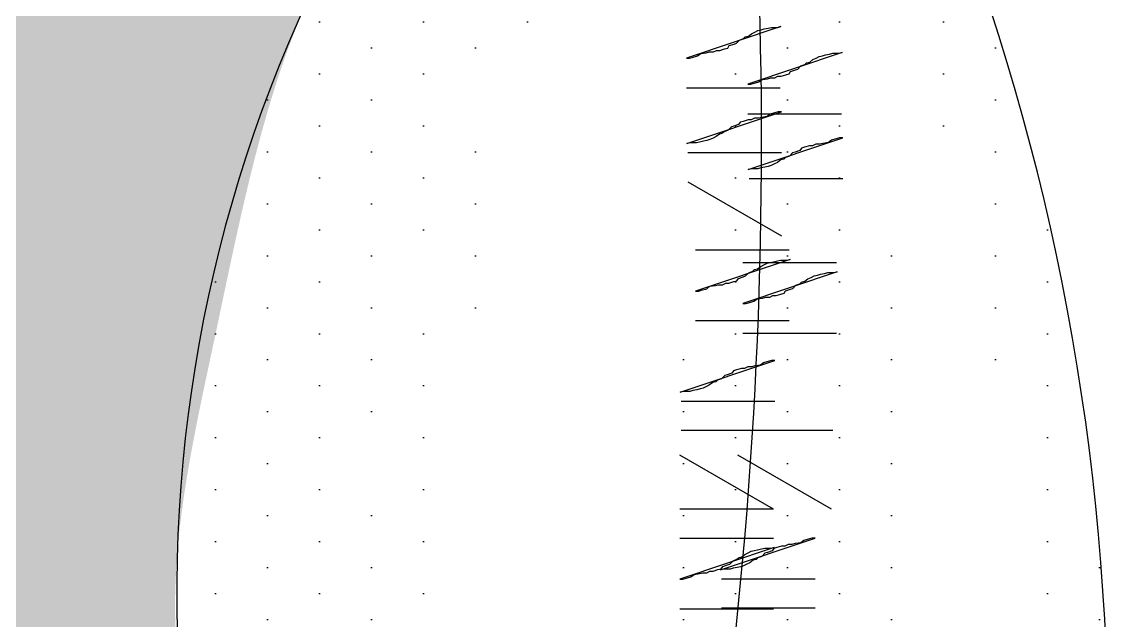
# Model space of a CAD drawing. Extents: x 3694 to 117786, y 20013 to 108631.
# Drawn here: x 41372.8 to 41610.1, y 32074.3 to 32203.2 of the extents above; entities that cross this region are included whole.
import ezdxf

# ---------------------------------------------------------------- set-up
doc = ezdxf.new("R2010")
doc.units = 0
doc.header["$LTSCALE"] = 1000
doc.header["$MEASUREMENT"] = 0
doc.layers.add('家具', color=253, linetype='Continuous')

msp = doc.modelspace()

# ---------------------------------------------------------------- hatches: boundary and pattern name
at = {"layer": '家具'}
h = msp.add_hatch(dxfattribs=at)
h.set_pattern_fill('DOTS', color=8, scale=335.28, angle=-90, style=0)
h.set_pattern_definition([(270, (68925.846, 12540.708), (20.955, -10.4775), [0, -20.955])])
edge = h.paths.add_edge_path()
edge.add_spline(control_points=[(41696.76, 31423.88), (41698.58, 31432.93), (41700.37, 31441.96), (41705.8, 31470.37), (41709.24, 31489.66), (41715.18, 31528.06), (41717.64, 31547.1), (41722.23, 31591.67), (41724.11, 31617.28), (41728.87, 31694.98), (41730.89, 31748.09), (41737.8, 31828.79), (41740.75, 31855.84), (41746.82, 31896.46), (41749.13, 31910.01), (41754.41, 31937.08), (41757.41, 31950.67), (41764.77, 31980.14), (41769.21, 31995.87), (41776.91, 32022), (41780.12, 32032.55), (41783.3, 32042.98)], knot_values=[0.007594, 0.007594, 0.007594, 0.007594, 1.009332, 1.009332, 3.166904, 3.166904, 5.324476, 5.324476, 8.146714, 8.146714, 13.786985, 13.786985, 16.607121, 16.607121, 18.017189, 18.017189, 19.427256, 19.427256, 21.1184, 21.1184, 22.28816, 22.28816, 22.28816, 22.28816], degree=3, periodic=0)
edge.add_ellipse((39866.73, 32604.79), major_axis=(1412.24, 1412.24), ratio=1, start_angle=-61.33744, end_angle=-48.55715)
edge.add_ellipse((39866.73, 32356.96), major_axis=(1412.24, -1412.24), ratio=1, start_angle=48.55715, end_angle=61.33744)
edge.add_spline(control_points=[(41783.3, 32918.76), (41780.12, 32929.2), (41776.91, 32939.75), (41769.21, 32965.88), (41764.77, 32981.61), (41757.41, 33011.08), (41754.41, 33024.67), (41749.13, 33051.74), (41746.82, 33065.29), (41740.75, 33105.91), (41737.8, 33132.96), (41732.71, 33192.38), (41730.87, 33224.64), (41729.15, 33256.52)], knot_values=[0.007594, 0.007594, 0.007594, 0.007594, 1.177354, 1.177354, 2.868498, 2.868498, 4.278566, 4.278566, 5.688634, 5.688634, 8.508769, 8.508769, 11.917873, 11.917873, 11.917873, 11.917873], degree=3, periodic=0)
edge.add_ellipse((41723.39, 33278.94), major_axis=(16.38, 16.38), ratio=1, start_angle=225.8035, end_angle=239.4175, ccw=False)
edge.add_ellipse((41587.82, 33642.9), major_axis=(290.11, 290.11), ratio=1, start_angle=234.5429, end_angle=244.3435, ccw=False)
edge.add_ellipse((42368.11, 33119.5), major_axis=(510.62, -510.62), ratio=1, start_angle=215.53018, end_angle=236.27845)
edge.add_ellipse((46135.11, 32647.69), major_axis=(3173.05, -3173.05), ratio=1, start_angle=220.77532, end_angle=231.64202)
edge.add_ellipse((42676.07, 31745.34), major_axis=(756.09, 756.09), ratio=1, start_angle=113.99303, end_angle=139.47779)
edge.add_ellipse((41596.41, 31635.85), major_axis=(20.78, -20.78), ratio=1, start_angle=29.3497, end_angle=107.314, ccw=False)
edge.add_ellipse((41338.13, 31879.25), major_axis=(269.53, -269.53), ratio=1, start_angle=326.0697, end_angle=363.7487, ccw=False)
edge.add_ellipse((41062.66, 31659.29), major_axis=(269.54, 269.54), ratio=1, start_angle=289.4364, end_angle=291.1525, ccw=False)
edge.add_ellipse((41347.37, 29992.04), major_axis=(1063.44, 1063.44), ratio=1, start_angle=35.30529, end_angle=42.74492, ccw=False)
edge.add_ellipse((41551.05, 31263.72), major_axis=(153.1, -153.1), ratio=1, start_angle=92.7042, end_angle=121.7648, ccw=False)
edge = h.paths.add_edge_path()
edge.add_ellipse((41637.04, 31307.44), major_axis=(59.62, 59.62), ratio=1, start_angle=248.1335, end_angle=277.7179)
edge.add_ellipse((41588.25, 31335.44), major_axis=(99.2, 99.2), ratio=1, start_angle=-79.3068, end_angle=-64.3192)
edge.add_ellipse((41463.45, 32846.25), major_axis=(1116.04, -1116.04), ratio=1, start_angle=303.32412, end_angle=324.37805, ccw=False)
edge.add_spline(control_points=[(41144.04, 31300.59), (41143.84, 31298.4), (41142.99, 31288.82), (41142.4, 31278.8), (41141.55, 31269.41)], knot_values=[0, 0, 0, 0, 0.241803, 1.05283, 1.05283, 1.05283, 1.05283], degree=3, periodic=0)
edge.add_ellipse((41103.64, 31272.71), major_axis=(26.91, 26.91), ratio=1, start_angle=238.7768, end_angle=310.2728, ccw=False)
edge.add_ellipse((41433.82, 35279.25), major_axis=(2868.19, -2868.19), ratio=1, start_angle=310.45931, end_angle=318.34045)
edge = h.paths.add_edge_path()
edge.add_ellipse((41637.04, 33654.3), major_axis=(59.62, -59.62), ratio=1, start_angle=82.2821, end_angle=111.8665)
edge.add_ellipse((41433.82, 29682.5), major_axis=(2868.19, 2868.19), ratio=1, start_angle=41.65955, end_angle=49.5441)
edge.add_ellipse((41103.46, 33689.01), major_axis=(26.91, -26.91), ratio=1, start_angle=49.9835, end_angle=121.3236, ccw=False)
edge.add_spline(control_points=[(41141.37, 33692.31), (41141.71, 33688.62), (41141.98, 33685.18), (41142.23, 33681.92)], knot_values=[0, 0, 0, 0, 0.318986, 0.318986, 0.318986, 0.318986], degree=3, periodic=0)
edge.add_ellipse((41571.72, 30136.05), major_axis=(2525.63, -2525.63), ratio=1, start_angle=132.87541, end_angle=141.90623, ccw=False)
edge = h.paths.add_edge_path()
edge.add_ellipse((41423.16, 33218.45), major_axis=(221.16, -221.16), ratio=1, start_angle=219.856, end_angle=290.932)
edge.add_ellipse((41513.88, 32959.01), major_axis=(155.45, -155.45), ratio=1, start_angle=231.8282, end_angle=294.8811)
edge.add_ellipse((40890.43, 32583.91), major_axis=(405.32, 405.32), ratio=1, start_angle=285.52623, end_angle=332.11357, ccw=False)
edge.add_ellipse((41600.44, 32002.77), major_axis=(258.82, 258.82), ratio=1, start_angle=80.1983, end_angle=130.5063)
edge.add_ellipse((41325.99, 31769.3), major_axis=(196.09, -196.09), ratio=1, start_angle=154.0385, end_angle=216.6924)
edge.add_ellipse((41411.93, 31313.07), major_axis=(433.68, 433.68), ratio=1, start_angle=80.98112, end_angle=109.87818)
edge.add_ellipse((56544.1, 32429.69), major_axis=(11109.23, 11109.23), ratio=1, start_angle=138.124167, end_angle=138.714391)
edge.add_spline(control_points=[(40866.28, 31411.9), (40873.31, 31411.45), (40880.45, 31411.35), (40887.96, 31411.63)], knot_values=[2.29351, 2.29351, 2.29351, 2.29351, 2.979733, 2.979733, 2.979733, 2.979733], degree=3, periodic=0)
edge.add_spline(control_points=[(40887.96, 31411.63), (40892.18, 31411.79), (40903.53, 31412.52), (40919.51, 31414.58), (40915.85, 31428.33), (40919.59, 31432.1), (40922.36, 31433.68)], knot_values=[2.979733, 2.979733, 2.979733, 2.979733, 3.365456, 3.990522, 4.278466, 4.605763, 4.605763, 4.605763, 4.605763], degree=3, periodic=0)
edge.add_spline(control_points=[(40922.36, 31433.68), (40925.15, 31435.26), (40928.73, 31436.41), (40932.31, 31437.56)], knot_values=[4.605763, 4.605763, 4.605763, 4.605763, 4.934211, 4.934211, 4.934211, 4.934211], degree=3, periodic=0)
edge.add_ellipse((41347.37, 29992.04), major_axis=(1063.44, 1063.44), ratio=1, start_angle=52.79563, end_angle=61.02051, ccw=False)
edge.add_ellipse((41276.04, 31751.85), major_axis=(212.58, 212.58), ratio=1, start_angle=165.6336, end_angle=198.8131, ccw=False)
edge.add_ellipse((41276.14, 31433.23), major_axis=(217.18, -217.18), ratio=1, start_angle=151.0252, end_angle=192.4103, ccw=False)
edge.add_ellipse((41628.18, 31559.84), major_axis=(331.09, -331.09), ratio=1, start_angle=177.8464, end_angle=203.8963, ccw=False)
edge.add_ellipse((41061.06, 31544.49), major_axis=(308.61, 308.61), ratio=1, start_angle=2.0534, end_angle=10.2604, ccw=False)
edge.add_spline(control_points=[(41358.42, 31863.96), (41367.37, 31856.91), (41389.81, 31839.24), (41380.03, 31902.48), (41403.05, 31937.54), (41430.27, 31997.14), (41397.68, 32062.77), (41416.92, 32144.53), (41432.85, 32231.36), (41492.54, 32267.5), (41501.16, 32323.05), (41534.02, 32311.22), (41535.5, 32328.39), (41536.18, 32337.33)], knot_values=[28.726228, 28.726228, 28.726228, 28.726228, 29.65137, 31.045535, 32.970907, 34.80046, 37.537981, 40.132447, 43.737998, 46.299248, 47.538816, 48.20545, 48.984057, 48.984057, 48.984057, 48.984057], degree=3, periodic=0)
edge.add_ellipse((35249.3, 32499.07), major_axis=(4446.97, 4446.97), ratio=1, start_angle=-46.473696, end_angle=-42.846266)
edge.add_spline(control_points=[(41533.82, 32735.41), (41532.42, 32749.3), (41529.24, 32773.8), (41485.67, 32804.82), (41464.95, 32873.4), (41429.5, 32937.04), (41440.76, 33008.53), (41404, 33031.18), (41371.64, 33118.04), (41371.07, 33096.8)], knot_values=[0, 0, 0, 0, 1.426784, 2.507846, 5.446644, 8.794162, 10.36551, 12.195062, 14.476347, 14.476347, 14.476347, 14.476347], degree=3, periodic=0)
edge.add_ellipse((41764.17, 33351.18), major_axis=(331.09, -331.09), ratio=1, start_angle=233.19, end_angle=257.9077, ccw=False)
edge.add_ellipse((41449.33, 33553.27), major_axis=(217.18, -217.18), ratio=1, start_angle=244.676, end_angle=286.061, ccw=False)
edge.add_ellipse((41378.03, 33242.73), major_axis=(212.58, 212.58), ratio=1, start_angle=85.1447, end_angle=91.4527, ccw=False)
edge.add_ellipse((41343.83, 34854.62), major_axis=(983.78, 983.78), ratio=1, start_angle=208.08803, end_angle=218.41184, ccw=False)
edge.add_spline(control_points=[(40939.11, 33523.52), (40933.6, 33525.33), (40928.09, 33527.14), (40925.5, 33530.52)], knot_values=[4.42753, 4.42753, 4.42753, 4.42753, 4.934211, 4.934211, 4.934211, 4.934211], degree=3, periodic=0)
edge.add_ellipse((41417.93, 33650.24), major_axis=(358.34, -358.34), ratio=1, start_angle=238.6648, end_angle=277.8164)
h = msp.add_hatch(dxfattribs=at)
h.set_pattern_fill('DOTS', color=8, scale=178.816, angle=-90, style=0)
h.set_pattern_definition([(90, (57496.643, 42244.804), (11.176, 5.588), [0, -11.176])])
edge = h.paths.add_edge_path(flags=17)
edge.add_ellipse((41588.78, 31940.75), major_axis=(23.26, -23.26), ratio=1, start_angle=197.4294, end_angle=247.2256)
edge.add_ellipse((41481.82, 31891.93), major_axis=(59.9, 59.9), ratio=1, start_angle=-19.5752, end_angle=24.1656)
edge.add_ellipse((41523.88, 31926.07), major_axis=(32.95, 32.95), ratio=1, start_angle=-5.0784, end_angle=59.8411, ccw=False)
edge = h.paths.add_edge_path(flags=17)
edge.add_ellipse((40833.36, 32025.56), major_axis=(481.37, -481.37), ratio=1, start_angle=400.41227, end_angle=401.14693, ccw=False)
edge.add_ellipse((41458.27, 31959.73), major_axis=(38.8, -38.8), ratio=1, start_angle=56.9663, end_angle=128.4606)
edge.add_ellipse((41466.38, 32035.56), major_axis=(15.13, -15.13), ratio=1, start_angle=310.0022, end_angle=447.0102)
edge.add_ellipse((41421.83, 31982.14), major_axis=(64.2, -64.2), ratio=1, start_angle=43.5349, end_angle=93.2565, ccw=False)
edge = h.paths.add_edge_path()
edge.add_ellipse((41249.79, 31957.64), major_axis=(242.04, 242.04), ratio=1, start_angle=258.5394, end_angle=308.1498, ccw=False)
edge.add_spline(control_points=[(41438.91, 31672.33), (41430.97, 31665.75), (41420.86, 31657.38), (41412.27, 31663), (41410.55, 31664.59)], knot_values=[0, 0, 0, 0, 1.422385, 1.810205, 1.810205, 1.810205, 1.810205], degree=3, periodic=0)
edge.add_ellipse((40833.36, 32025.56), major_axis=(481.37, -481.37), ratio=1, start_angle=12.97851, end_angle=17.57137)
edge.add_ellipse((41276.4, 31971.61), major_axis=(216.1, -216.1), ratio=1, start_angle=346.8345, end_angle=397.9332)
edge.add_ellipse((41122.43, 32036.47), major_axis=(331.35, -331.35), ratio=1, start_angle=32.371, end_angle=75.2566)
edge.add_ellipse((40532.78, 32177.3), major_axis=(706.38, 706.38), ratio=1, start_angle=-39.52687, end_angle=-36.92238)
edge.add_spline(control_points=[(41521.84, 32317.67), (41525.56, 32317.84), (41536.84, 32315.68), (41539.73, 32303.98), (41541.68, 32296.09)], knot_values=[0, 0, 0, 0, 0.581976, 1.791185, 1.791185, 1.791185, 1.791185], degree=3, periodic=0)
edge.add_ellipse((41091.84, 32046.54), major_axis=(363.75, -363.75), ratio=1, start_angle=390.3936, end_angle=434.0198, ccw=False)
edge = h.paths.add_edge_path()
edge.add_spline(control_points=[(41497.88, 32298.02), (41501.76, 32305.02), (41507.16, 32314.76), (41518.65, 32317.53), (41521.84, 32317.67)], knot_values=[1.791185, 1.791185, 1.791185, 1.791185, 3.069002, 3.567392, 3.567392, 3.567392, 3.567392], degree=3, periodic=0)
edge.add_ellipse((40532.78, 32177.3), major_axis=(706.38, 706.38), ratio=1, start_angle=320.47313, end_angle=323.07762, ccw=False)
edge.add_ellipse((41832.73, 32018.32), major_axis=(281.07, 281.07), ratio=1, start_angle=95.2336, end_angle=138.9318)
edge.add_ellipse((41838.73, 31853.57), major_axis=(300.8, -300.8), ratio=1, start_angle=206.1422, end_angle=244.4433)
edge.add_ellipse((40833.36, 32025.56), major_axis=(481.37, -481.37), ratio=1, start_angle=372.97851, end_angle=377.57137, ccw=False)
edge.add_spline(control_points=[(41410.55, 31664.59), (41407.94, 31667.01), (41400.81, 31677.03), (41397.68, 31686.85), (41395.58, 31693.45)], knot_values=[1.810205, 1.810205, 1.810205, 1.810205, 2.398758, 3.598447, 3.598447, 3.598447, 3.598447], degree=3, periodic=0)
edge.add_ellipse((41765.89, 31811.45), major_axis=(274.82, 274.82), ratio=1, start_angle=107.8515, end_angle=152.6753, ccw=False)
edge.add_ellipse((41710.34, 32080.14), major_axis=(215.18, 215.18), ratio=1, start_angle=89.2777, end_angle=152.4675, ccw=False)

# ---------------------------------------------------------------- linework, layer by layer
at = {"layer": '家具', "color": 8, "linetype": 'Continuous'}
for p, q in [((41535.72, 32188.92, 0), (41515.59, 32188.92, 0)), ((41535.72, 32188.92, 0), (41515.59, 32188.92, 0)), ((41535.72, 32188.92, 0), (41515.59, 32188.92, 0)), ((41535.72, 32188.92, 0), (41515.59, 32188.92, 0)), ((41548.9, 32183.35, 0), (41528.77, 32183.35, 0)), ((41548.9, 32183.35, 0), (41528.77, 32183.35, 0)), ((41548.9, 32183.35, 0), (41528.77, 32183.35, 0)), ((41548.9, 32183.35, 0), (41528.77, 32183.35, 0)), ((41515.88, 32175.06, 0), (41536.01, 32175.06, 0)), ((41515.88, 32175.06, 0), (41536.01, 32175.06, 0)), ((41515.88, 32175.06, 0), (41536.01, 32175.06, 0)), ((41515.88, 32175.06, 0), (41536.01, 32175.06, 0)), ((41515.88, 32168.81, 0), (41536.01, 32157.18, 0)), ((41515.88, 32168.81, 0), (41536.01, 32157.18, 0)), ((41515.88, 32168.81, 0), (41536.01, 32157.18, 0)), ((41515.88, 32168.81, 0), (41536.01, 32157.18, 0)), ((41529.05, 32169.49, 0), (41549.18, 32169.49, 0)), ((41529.05, 32169.49, 0), (41549.18, 32169.49, 0)), ((41529.05, 32169.49, 0), (41549.18, 32169.49, 0)), ((41529.05, 32169.49, 0), (41549.18, 32169.49, 0)), ((41537.69, 32154.05, 0), (41517.56, 32154.05, 0)), ((41537.69, 32154.05, 0), (41517.56, 32154.05, 0)), ((41537.69, 32154.05, 0), (41517.56, 32154.05, 0)), ((41537.69, 32154.05, 0), (41517.56, 32154.05, 0)), ((41547.84, 32151.37, 0), (41527.7, 32151.37, 0)), ((41547.84, 32151.37, 0), (41527.7, 32151.37, 0)), ((41547.84, 32151.37, 0), (41527.7, 32151.37, 0)), ((41547.84, 32151.37, 0), (41527.7, 32151.37, 0)), ((41537.69, 32138.85, 0), (41517.56, 32138.85, 0)), ((41537.69, 32138.85, 0), (41517.56, 32138.85, 0)), ((41537.69, 32138.85, 0), (41517.56, 32138.85, 0)), ((41537.69, 32138.85, 0), (41517.56, 32138.85, 0)), ((41547.84, 32136.17, 0), (41527.7, 32136.17, 0)), ((41547.84, 32136.17, 0), (41527.7, 32136.17, 0)), ((41547.84, 32136.17, 0), (41527.7, 32136.17, 0)), ((41547.84, 32136.17, 0), (41527.7, 32136.17, 0)), ((41514.44, 32121.6, 0), (41534.58, 32121.6, 0)), ((41514.44, 32121.6, 0), (41534.58, 32121.6, 0)), ((41514.44, 32121.6, 0), (41534.58, 32121.6, 0)), ((41514.44, 32121.6, 0), (41534.58, 32121.6, 0)), ((41514.44, 32115.34, 0), (41534.58, 32115.34, 0)), ((41514.44, 32115.34, 0), (41534.58, 32115.34, 0)), ((41514.44, 32115.34, 0), (41534.58, 32115.34, 0)), ((41514.44, 32115.34, 0), (41534.58, 32115.34, 0)), ((41526.91, 32115.34, 0), (41547.05, 32115.34, 0)), ((41526.91, 32115.34, 0), (41547.05, 32115.34, 0)), ((41526.91, 32115.34, 0), (41547.05, 32115.34, 0)), ((41526.91, 32115.34, 0), (41547.05, 32115.34, 0)), ((41534.29, 32098.35, 0), (41514.16, 32109.98, 0)), ((41534.29, 32098.35, 0), (41514.16, 32109.98, 0)), ((41534.29, 32098.35, 0), (41514.16, 32109.98, 0)), ((41546.76, 32098.35, 0), (41526.63, 32109.98, 0)), ((41546.76, 32098.35, 0), (41526.63, 32109.98, 0)), ((41546.76, 32098.35, 0), (41526.63, 32109.98, 0)), ((41534.29, 32098.35, 0), (41514.16, 32098.35, 0)), ((41534.29, 32098.35, 0), (41514.16, 32098.35, 0)), ((41534.29, 32098.35, 0), (41514.16, 32098.35, 0)), ((41534.29, 32098.35, 0), (41514.16, 32098.35, 0)), ((41534.29, 32092.09, 0), (41514.16, 32092.09, 0)), ((41534.29, 32092.09, 0), (41514.16, 32092.09, 0)), ((41534.29, 32092.09, 0), (41514.16, 32092.09, 0)), ((41534.29, 32092.09, 0), (41514.16, 32092.09, 0)), ((41523.1, 32083.38, 0), (41543.23, 32083.38, 0)), ((41523.1, 32083.38, 0), (41543.23, 32083.38, 0)), ((41523.1, 32083.38, 0), (41543.23, 32083.38, 0)), ((41523.1, 32083.38, 0), (41543.23, 32083.38, 0)), ((41534.29, 32076.89, 0), (41514.16, 32076.89, 0)), ((41534.29, 32076.89, 0), (41514.16, 32076.89, 0)), ((41534.29, 32076.89, 0), (41514.16, 32076.89, 0)), ((41534.29, 32076.89, 0), (41514.16, 32076.89, 0)), ((41523.1, 32077.12, 0), (41543.23, 32077.12, 0)), ((41523.1, 32077.12, 0), (41543.23, 32077.12, 0)), ((41523.1, 32077.12, 0), (41543.23, 32077.12, 0)), ((41523.1, 32077.12, 0), (41543.23, 32077.12, 0))]:
    msp.add_line(p, q, dxfattribs=at)
for points in [[(41515.59, 32195.35), (41516.27, 32195.35), (41516.79, 32195.52), (41517.98, 32195.86), (41518.66, 32196.38), (41519.86, 32196.55), (41520.54, 32196.72), (41521.4, 32196.72), (41522.08, 32197.06), (41522.76, 32197.06), (41523.79, 32197.4), (41524.47, 32197.57), (41524.81, 32198.08), (41525.84, 32198.42), (41526.35, 32198.59), (41527.03, 32199.28), (41527.89, 32199.62), (41528.23, 32199.96), (41528.91, 32200.13), (41529.59, 32200.64), (41530.28, 32200.99), (41530.96, 32201.33), (41531.64, 32201.5), (41532.33, 32201.67), (41533.18, 32201.84), (41533.86, 32202.01), (41534.55, 32202.01), (41535.23, 32202.01), (41535.91, 32202.18)], [(41515.59, 32195.35), (41516.27, 32195.35), (41516.79, 32195.52), (41517.98, 32195.86), (41518.66, 32196.38), (41519.86, 32196.55), (41520.54, 32196.72), (41521.4, 32196.72), (41522.08, 32197.06), (41522.76, 32197.06), (41523.79, 32197.4), (41524.47, 32197.57), (41524.81, 32198.08), (41525.84, 32198.42), (41526.35, 32198.59), (41527.03, 32199.28), (41527.89, 32199.62), (41528.23, 32199.96), (41528.91, 32200.13), (41529.59, 32200.64), (41530.28, 32200.99), (41530.96, 32201.33), (41531.64, 32201.5), (41532.33, 32201.67), (41533.18, 32201.84), (41533.86, 32202.01), (41534.55, 32202.01), (41535.23, 32202.01), (41535.91, 32202.18)], [(41515.59, 32195.35), (41516.27, 32195.35), (41516.79, 32195.52), (41517.98, 32195.86), (41518.66, 32196.38), (41519.86, 32196.55), (41520.54, 32196.72), (41521.4, 32196.72), (41522.08, 32197.06), (41522.76, 32197.06), (41523.79, 32197.4), (41524.47, 32197.57), (41524.81, 32198.08), (41525.84, 32198.42), (41526.35, 32198.59), (41527.03, 32199.28), (41527.89, 32199.62), (41528.23, 32199.96), (41528.91, 32200.13), (41529.59, 32200.64), (41530.28, 32200.99), (41530.96, 32201.33), (41531.64, 32201.5), (41532.33, 32201.67), (41533.18, 32201.84), (41533.86, 32202.01), (41534.55, 32202.01), (41535.23, 32202.01), (41535.91, 32202.18)], [(41515.59, 32195.35), (41516.27, 32195.35), (41516.79, 32195.52), (41517.98, 32195.86), (41518.66, 32196.38), (41519.86, 32196.55), (41520.54, 32196.72), (41521.4, 32196.72), (41522.08, 32197.06), (41522.76, 32197.06), (41523.79, 32197.4), (41524.47, 32197.57), (41524.81, 32198.08), (41525.84, 32198.42), (41526.35, 32198.59), (41527.03, 32199.28), (41527.89, 32199.62), (41528.23, 32199.96), (41528.91, 32200.13), (41529.59, 32200.64), (41530.28, 32200.99), (41530.96, 32201.33), (41531.64, 32201.5), (41532.33, 32201.67), (41533.18, 32201.84), (41533.86, 32202.01), (41534.55, 32202.01), (41535.23, 32202.01), (41535.91, 32202.18)], [(41528.77, 32189.77), (41529.45, 32189.77), (41529.96, 32189.95), (41531.16, 32190.29), (41531.84, 32190.8), (41533.03, 32190.97), (41533.72, 32191.14), (41534.57, 32191.14), (41535.25, 32191.48), (41535.94, 32191.48), (41536.96, 32191.82), (41537.65, 32191.99), (41537.99, 32192.51), (41539.01, 32192.85), (41539.52, 32193.02), (41540.21, 32193.7), (41541.06, 32194.04), (41541.4, 32194.38), (41542.08, 32194.55), (41542.77, 32195.07), (41543.45, 32195.41), (41544.13, 32195.75), (41544.82, 32195.92), (41545.5, 32196.09), (41546.35, 32196.26), (41547.04, 32196.43), (41547.72, 32196.43), (41548.4, 32196.43), (41549.09, 32196.6)], [(41528.77, 32189.77), (41529.45, 32189.77), (41529.96, 32189.95), (41531.16, 32190.29), (41531.84, 32190.8), (41533.03, 32190.97), (41533.72, 32191.14), (41534.57, 32191.14), (41535.25, 32191.48), (41535.94, 32191.48), (41536.96, 32191.82), (41537.65, 32191.99), (41537.99, 32192.51), (41539.01, 32192.85), (41539.52, 32193.02), (41540.21, 32193.7), (41541.06, 32194.04), (41541.4, 32194.38), (41542.08, 32194.55), (41542.77, 32195.07), (41543.45, 32195.41), (41544.13, 32195.75), (41544.82, 32195.92), (41545.5, 32196.09), (41546.35, 32196.26), (41547.04, 32196.43), (41547.72, 32196.43), (41548.4, 32196.43), (41549.09, 32196.6)], [(41528.77, 32189.77), (41529.45, 32189.77), (41529.96, 32189.95), (41531.16, 32190.29), (41531.84, 32190.8), (41533.03, 32190.97), (41533.72, 32191.14), (41534.57, 32191.14), (41535.25, 32191.48), (41535.94, 32191.48), (41536.96, 32191.82), (41537.65, 32191.99), (41537.99, 32192.51), (41539.01, 32192.85), (41539.52, 32193.02), (41540.21, 32193.7), (41541.06, 32194.04), (41541.4, 32194.38), (41542.08, 32194.55), (41542.77, 32195.07), (41543.45, 32195.41), (41544.13, 32195.75), (41544.82, 32195.92), (41545.5, 32196.09), (41546.35, 32196.26), (41547.04, 32196.43), (41547.72, 32196.43), (41548.4, 32196.43), (41549.09, 32196.6)], [(41528.77, 32189.77), (41529.45, 32189.77), (41529.96, 32189.95), (41531.16, 32190.29), (41531.84, 32190.8), (41533.03, 32190.97), (41533.72, 32191.14), (41534.57, 32191.14), (41535.25, 32191.48), (41535.94, 32191.48), (41536.96, 32191.82), (41537.65, 32191.99), (41537.99, 32192.51), (41539.01, 32192.85), (41539.52, 32193.02), (41540.21, 32193.7), (41541.06, 32194.04), (41541.4, 32194.38), (41542.08, 32194.55), (41542.77, 32195.07), (41543.45, 32195.41), (41544.13, 32195.75), (41544.82, 32195.92), (41545.5, 32196.09), (41546.35, 32196.26), (41547.04, 32196.43), (41547.72, 32196.43), (41548.4, 32196.43), (41549.09, 32196.6)], [(41536.01, 32183.84), (41535.32, 32183.84), (41534.81, 32183.67), (41533.62, 32183.32), (41532.93, 32182.81), (41531.74, 32182.64), (41531.06, 32182.47), (41530.2, 32182.47), (41529.52, 32182.13), (41528.84, 32182.13), (41527.81, 32181.79), (41527.13, 32181.62), (41526.79, 32181.11), (41525.76, 32180.76), (41525.25, 32180.59), (41524.57, 32179.91), (41523.71, 32179.57), (41523.37, 32179.23), (41522.69, 32179.06), (41522, 32178.54), (41521.32, 32178.2), (41520.64, 32177.86), (41519.96, 32177.69), (41519.27, 32177.52), (41518.42, 32177.35), (41517.74, 32177.18), (41517.05, 32177.18), (41516.37, 32177.18), (41515.69, 32177.01)], [(41536.01, 32183.84), (41535.32, 32183.84), (41534.81, 32183.67), (41533.62, 32183.32), (41532.93, 32182.81), (41531.74, 32182.64), (41531.06, 32182.47), (41530.2, 32182.47), (41529.52, 32182.13), (41528.84, 32182.13), (41527.81, 32181.79), (41527.13, 32181.62), (41526.79, 32181.11), (41525.76, 32180.76), (41525.25, 32180.59), (41524.57, 32179.91), (41523.71, 32179.57), (41523.37, 32179.23), (41522.69, 32179.06), (41522, 32178.54), (41521.32, 32178.2), (41520.64, 32177.86), (41519.96, 32177.69), (41519.27, 32177.52), (41518.42, 32177.35), (41517.74, 32177.18), (41517.05, 32177.18), (41516.37, 32177.18), (41515.69, 32177.01)], [(41536.01, 32183.84), (41535.32, 32183.84), (41534.81, 32183.67), (41533.62, 32183.32), (41532.93, 32182.81), (41531.74, 32182.64), (41531.06, 32182.47), (41530.2, 32182.47), (41529.52, 32182.13), (41528.84, 32182.13), (41527.81, 32181.79), (41527.13, 32181.62), (41526.79, 32181.11), (41525.76, 32180.76), (41525.25, 32180.59), (41524.57, 32179.91), (41523.71, 32179.57), (41523.37, 32179.23), (41522.69, 32179.06), (41522, 32178.54), (41521.32, 32178.2), (41520.64, 32177.86), (41519.96, 32177.69), (41519.27, 32177.52), (41518.42, 32177.35), (41517.74, 32177.18), (41517.05, 32177.18), (41516.37, 32177.18), (41515.69, 32177.01)], [(41536.01, 32183.84), (41535.32, 32183.84), (41534.81, 32183.67), (41533.62, 32183.32), (41532.93, 32182.81), (41531.74, 32182.64), (41531.06, 32182.47), (41530.2, 32182.47), (41529.52, 32182.13), (41528.84, 32182.13), (41527.81, 32181.79), (41527.13, 32181.62), (41526.79, 32181.11), (41525.76, 32180.76), (41525.25, 32180.59), (41524.57, 32179.91), (41523.71, 32179.57), (41523.37, 32179.23), (41522.69, 32179.06), (41522, 32178.54), (41521.32, 32178.2), (41520.64, 32177.86), (41519.96, 32177.69), (41519.27, 32177.52), (41518.42, 32177.35), (41517.74, 32177.18), (41517.05, 32177.18), (41516.37, 32177.18), (41515.69, 32177.01)], [(41549.18, 32178.26), (41548.5, 32178.26), (41547.99, 32178.09), (41546.79, 32177.75), (41546.11, 32177.24), (41544.91, 32177.06), (41544.23, 32176.89), (41543.38, 32176.89), (41542.69, 32176.55), (41542.01, 32176.55), (41540.99, 32176.21), (41540.3, 32176.04), (41539.96, 32175.53), (41538.94, 32175.19), (41538.42, 32175.02), (41537.74, 32174.33), (41536.89, 32173.99), (41536.55, 32173.65), (41535.86, 32173.48), (41535.18, 32172.97), (41534.5, 32172.63), (41533.81, 32172.28), (41533.13, 32172.11), (41532.45, 32171.94), (41531.59, 32171.77), (41530.91, 32171.6), (41530.23, 32171.6), (41529.54, 32171.6), (41528.86, 32171.43)], [(41549.18, 32178.26), (41548.5, 32178.26), (41547.99, 32178.09), (41546.79, 32177.75), (41546.11, 32177.24), (41544.91, 32177.06), (41544.23, 32176.89), (41543.38, 32176.89), (41542.69, 32176.55), (41542.01, 32176.55), (41540.99, 32176.21), (41540.3, 32176.04), (41539.96, 32175.53), (41538.94, 32175.19), (41538.42, 32175.02), (41537.74, 32174.33), (41536.89, 32173.99), (41536.55, 32173.65), (41535.86, 32173.48), (41535.18, 32172.97), (41534.5, 32172.63), (41533.81, 32172.28), (41533.13, 32172.11), (41532.45, 32171.94), (41531.59, 32171.77), (41530.91, 32171.6), (41530.23, 32171.6), (41529.54, 32171.6), (41528.86, 32171.43)], [(41549.18, 32178.26), (41548.5, 32178.26), (41547.99, 32178.09), (41546.79, 32177.75), (41546.11, 32177.24), (41544.91, 32177.06), (41544.23, 32176.89), (41543.38, 32176.89), (41542.69, 32176.55), (41542.01, 32176.55), (41540.99, 32176.21), (41540.3, 32176.04), (41539.96, 32175.53), (41538.94, 32175.19), (41538.42, 32175.02), (41537.74, 32174.33), (41536.89, 32173.99), (41536.55, 32173.65), (41535.86, 32173.48), (41535.18, 32172.97), (41534.5, 32172.63), (41533.81, 32172.28), (41533.13, 32172.11), (41532.45, 32171.94), (41531.59, 32171.77), (41530.91, 32171.6), (41530.23, 32171.6), (41529.54, 32171.6), (41528.86, 32171.43)], [(41549.18, 32178.26), (41548.5, 32178.26), (41547.99, 32178.09), (41546.79, 32177.75), (41546.11, 32177.24), (41544.91, 32177.06), (41544.23, 32176.89), (41543.38, 32176.89), (41542.69, 32176.55), (41542.01, 32176.55), (41540.99, 32176.21), (41540.3, 32176.04), (41539.96, 32175.53), (41538.94, 32175.19), (41538.42, 32175.02), (41537.74, 32174.33), (41536.89, 32173.99), (41536.55, 32173.65), (41535.86, 32173.48), (41535.18, 32172.97), (41534.5, 32172.63), (41533.81, 32172.28), (41533.13, 32172.11), (41532.45, 32171.94), (41531.59, 32171.77), (41530.91, 32171.6), (41530.23, 32171.6), (41529.54, 32171.6), (41528.86, 32171.43)], [(41517.56, 32145.28), (41518.24, 32145.28), (41518.75, 32145.45), (41519.95, 32145.79), (41520.63, 32146.31), (41521.82, 32146.48), (41522.51, 32146.65), (41523.36, 32146.65), (41524.04, 32146.99), (41524.73, 32146.99), (41525.75, 32147.33), (41526.44, 32147.5), (41526.78, 32148.01), (41527.8, 32148.36), (41528.31, 32148.53), (41529, 32149.21), (41529.85, 32149.55), (41530.19, 32149.89), (41530.87, 32150.06), (41531.56, 32150.58), (41532.24, 32150.92), (41532.92, 32151.26), (41533.61, 32151.43), (41534.29, 32151.6), (41535.14, 32151.77), (41535.83, 32151.94), (41536.51, 32151.94), (41537.19, 32151.94), (41537.88, 32152.11)], [(41517.56, 32145.28), (41518.24, 32145.28), (41518.75, 32145.45), (41519.95, 32145.79), (41520.63, 32146.31), (41521.82, 32146.48), (41522.51, 32146.65), (41523.36, 32146.65), (41524.04, 32146.99), (41524.73, 32146.99), (41525.75, 32147.33), (41526.44, 32147.5), (41526.78, 32148.01), (41527.8, 32148.36), (41528.31, 32148.53), (41529, 32149.21), (41529.85, 32149.55), (41530.19, 32149.89), (41530.87, 32150.06), (41531.56, 32150.58), (41532.24, 32150.92), (41532.92, 32151.26), (41533.61, 32151.43), (41534.29, 32151.6), (41535.14, 32151.77), (41535.83, 32151.94), (41536.51, 32151.94), (41537.19, 32151.94), (41537.88, 32152.11)], [(41517.56, 32145.28), (41518.24, 32145.28), (41518.75, 32145.45), (41519.95, 32145.79), (41520.63, 32146.31), (41521.82, 32146.48), (41522.51, 32146.65), (41523.36, 32146.65), (41524.04, 32146.99), (41524.73, 32146.99), (41525.75, 32147.33), (41526.44, 32147.5), (41526.78, 32148.01), (41527.8, 32148.36), (41528.31, 32148.53), (41529, 32149.21), (41529.85, 32149.55), (41530.19, 32149.89), (41530.87, 32150.06), (41531.56, 32150.58), (41532.24, 32150.92), (41532.92, 32151.26), (41533.61, 32151.43), (41534.29, 32151.6), (41535.14, 32151.77), (41535.83, 32151.94), (41536.51, 32151.94), (41537.19, 32151.94), (41537.88, 32152.11)], [(41517.56, 32145.28), (41518.24, 32145.28), (41518.75, 32145.45), (41519.95, 32145.79), (41520.63, 32146.31), (41521.82, 32146.48), (41522.51, 32146.65), (41523.36, 32146.65), (41524.04, 32146.99), (41524.73, 32146.99), (41525.75, 32147.33), (41526.44, 32147.5), (41526.78, 32148.01), (41527.8, 32148.36), (41528.31, 32148.53), (41529, 32149.21), (41529.85, 32149.55), (41530.19, 32149.89), (41530.87, 32150.06), (41531.56, 32150.58), (41532.24, 32150.92), (41532.92, 32151.26), (41533.61, 32151.43), (41534.29, 32151.6), (41535.14, 32151.77), (41535.83, 32151.94), (41536.51, 32151.94), (41537.19, 32151.94), (41537.88, 32152.11)], [(41527.7, 32142.59), (41528.39, 32142.59), (41528.9, 32142.77), (41530.09, 32143.11), (41530.78, 32143.62), (41531.97, 32143.79), (41532.66, 32143.96), (41533.51, 32143.96), (41534.19, 32144.3), (41534.88, 32144.3), (41535.9, 32144.64), (41536.58, 32144.81), (41536.92, 32145.33), (41537.95, 32145.67), (41538.46, 32145.84), (41539.14, 32146.52), (41540, 32146.86), (41540.34, 32147.2), (41541.02, 32147.38), (41541.71, 32147.89), (41542.39, 32148.23), (41543.07, 32148.57), (41543.75, 32148.74), (41544.44, 32148.91), (41545.29, 32149.08), (41545.97, 32149.25), (41546.66, 32149.25), (41547.34, 32149.25), (41548.02, 32149.42)], [(41527.7, 32142.59), (41528.39, 32142.59), (41528.9, 32142.77), (41530.09, 32143.11), (41530.78, 32143.62), (41531.97, 32143.79), (41532.66, 32143.96), (41533.51, 32143.96), (41534.19, 32144.3), (41534.88, 32144.3), (41535.9, 32144.64), (41536.58, 32144.81), (41536.92, 32145.33), (41537.95, 32145.67), (41538.46, 32145.84), (41539.14, 32146.52), (41540, 32146.86), (41540.34, 32147.2), (41541.02, 32147.38), (41541.71, 32147.89), (41542.39, 32148.23), (41543.07, 32148.57), (41543.75, 32148.74), (41544.44, 32148.91), (41545.29, 32149.08), (41545.97, 32149.25), (41546.66, 32149.25), (41547.34, 32149.25), (41548.02, 32149.42)], [(41527.7, 32142.59), (41528.39, 32142.59), (41528.9, 32142.77), (41530.09, 32143.11), (41530.78, 32143.62), (41531.97, 32143.79), (41532.66, 32143.96), (41533.51, 32143.96), (41534.19, 32144.3), (41534.88, 32144.3), (41535.9, 32144.64), (41536.58, 32144.81), (41536.92, 32145.33), (41537.95, 32145.67), (41538.46, 32145.84), (41539.14, 32146.52), (41540, 32146.86), (41540.34, 32147.2), (41541.02, 32147.38), (41541.71, 32147.89), (41542.39, 32148.23), (41543.07, 32148.57), (41543.75, 32148.74), (41544.44, 32148.91), (41545.29, 32149.08), (41545.97, 32149.25), (41546.66, 32149.25), (41547.34, 32149.25), (41548.02, 32149.42)], [(41527.7, 32142.59), (41528.39, 32142.59), (41528.9, 32142.77), (41530.09, 32143.11), (41530.78, 32143.62), (41531.97, 32143.79), (41532.66, 32143.96), (41533.51, 32143.96), (41534.19, 32144.3), (41534.88, 32144.3), (41535.9, 32144.64), (41536.58, 32144.81), (41536.92, 32145.33), (41537.95, 32145.67), (41538.46, 32145.84), (41539.14, 32146.52), (41540, 32146.86), (41540.34, 32147.2), (41541.02, 32147.38), (41541.71, 32147.89), (41542.39, 32148.23), (41543.07, 32148.57), (41543.75, 32148.74), (41544.44, 32148.91), (41545.29, 32149.08), (41545.97, 32149.25), (41546.66, 32149.25), (41547.34, 32149.25), (41548.02, 32149.42)], [(41534.58, 32130.37), (41533.89, 32130.37), (41533.38, 32130.2), (41532.19, 32129.86), (41531.5, 32129.35), (41530.31, 32129.18), (41529.62, 32129), (41528.77, 32129), (41528.09, 32128.66), (41527.4, 32128.66), (41526.38, 32128.32), (41525.7, 32128.15), (41525.36, 32127.64), (41524.33, 32127.3), (41523.82, 32127.13), (41523.14, 32126.44), (41522.28, 32126.1), (41521.94, 32125.76), (41521.26, 32125.59), (41520.57, 32125.08), (41519.89, 32124.74), (41519.21, 32124.39), (41518.52, 32124.22), (41517.84, 32124.05), (41516.99, 32123.88), (41516.31, 32123.71), (41515.62, 32123.71), (41514.94, 32123.71), (41514.26, 32123.54)], [(41534.58, 32130.37), (41533.89, 32130.37), (41533.38, 32130.2), (41532.19, 32129.86), (41531.5, 32129.35), (41530.31, 32129.18), (41529.62, 32129), (41528.77, 32129), (41528.09, 32128.66), (41527.4, 32128.66), (41526.38, 32128.32), (41525.7, 32128.15), (41525.36, 32127.64), (41524.33, 32127.3), (41523.82, 32127.13), (41523.14, 32126.44), (41522.28, 32126.1), (41521.94, 32125.76), (41521.26, 32125.59), (41520.57, 32125.08), (41519.89, 32124.74), (41519.21, 32124.39), (41518.52, 32124.22), (41517.84, 32124.05), (41516.99, 32123.88), (41516.31, 32123.71), (41515.62, 32123.71), (41514.94, 32123.71), (41514.26, 32123.54)], [(41534.58, 32130.37), (41533.89, 32130.37), (41533.38, 32130.2), (41532.19, 32129.86), (41531.5, 32129.35), (41530.31, 32129.18), (41529.62, 32129), (41528.77, 32129), (41528.09, 32128.66), (41527.4, 32128.66), (41526.38, 32128.32), (41525.7, 32128.15), (41525.36, 32127.64), (41524.33, 32127.3), (41523.82, 32127.13), (41523.14, 32126.44), (41522.28, 32126.1), (41521.94, 32125.76), (41521.26, 32125.59), (41520.57, 32125.08), (41519.89, 32124.74), (41519.21, 32124.39), (41518.52, 32124.22), (41517.84, 32124.05), (41516.99, 32123.88), (41516.31, 32123.71), (41515.62, 32123.71), (41514.94, 32123.71), (41514.26, 32123.54)], [(41534.58, 32130.37), (41533.89, 32130.37), (41533.38, 32130.2), (41532.19, 32129.86), (41531.5, 32129.35), (41530.31, 32129.18), (41529.62, 32129), (41528.77, 32129), (41528.09, 32128.66), (41527.4, 32128.66), (41526.38, 32128.32), (41525.7, 32128.15), (41525.36, 32127.64), (41524.33, 32127.3), (41523.82, 32127.13), (41523.14, 32126.44), (41522.28, 32126.1), (41521.94, 32125.76), (41521.26, 32125.59), (41520.57, 32125.08), (41519.89, 32124.74), (41519.21, 32124.39), (41518.52, 32124.22), (41517.84, 32124.05), (41516.99, 32123.88), (41516.31, 32123.71), (41515.62, 32123.71), (41514.94, 32123.71), (41514.26, 32123.54)], [(41543.23, 32092.15), (41542.55, 32092.15), (41542.04, 32091.98), (41540.84, 32091.64), (41540.16, 32091.13), (41538.96, 32090.96), (41538.28, 32090.78), (41537.43, 32090.78), (41536.74, 32090.44), (41536.06, 32090.44), (41535.03, 32090.1), (41534.35, 32089.93), (41534.01, 32089.42), (41532.99, 32089.08), (41532.47, 32088.91), (41531.79, 32088.22), (41530.94, 32087.88), (41530.59, 32087.54), (41529.91, 32087.37), (41529.23, 32086.86), (41528.55, 32086.52), (41527.86, 32086.18), (41527.18, 32086), (41526.5, 32085.83), (41525.64, 32085.66), (41524.96, 32085.49), (41524.28, 32085.49), (41523.59, 32085.49), (41522.91, 32085.32)], [(41543.23, 32092.15), (41542.55, 32092.15), (41542.04, 32091.98), (41540.84, 32091.64), (41540.16, 32091.13), (41538.96, 32090.96), (41538.28, 32090.78), (41537.43, 32090.78), (41536.74, 32090.44), (41536.06, 32090.44), (41535.03, 32090.1), (41534.35, 32089.93), (41534.01, 32089.42), (41532.99, 32089.08), (41532.47, 32088.91), (41531.79, 32088.22), (41530.94, 32087.88), (41530.59, 32087.54), (41529.91, 32087.37), (41529.23, 32086.86), (41528.55, 32086.52), (41527.86, 32086.18), (41527.18, 32086), (41526.5, 32085.83), (41525.64, 32085.66), (41524.96, 32085.49), (41524.28, 32085.49), (41523.59, 32085.49), (41522.91, 32085.32)], [(41543.23, 32092.15), (41542.55, 32092.15), (41542.04, 32091.98), (41540.84, 32091.64), (41540.16, 32091.13), (41538.96, 32090.96), (41538.28, 32090.78), (41537.43, 32090.78), (41536.74, 32090.44), (41536.06, 32090.44), (41535.03, 32090.1), (41534.35, 32089.93), (41534.01, 32089.42), (41532.99, 32089.08), (41532.47, 32088.91), (41531.79, 32088.22), (41530.94, 32087.88), (41530.59, 32087.54), (41529.91, 32087.37), (41529.23, 32086.86), (41528.55, 32086.52), (41527.86, 32086.18), (41527.18, 32086), (41526.5, 32085.83), (41525.64, 32085.66), (41524.96, 32085.49), (41524.28, 32085.49), (41523.59, 32085.49), (41522.91, 32085.32)], [(41543.23, 32092.15), (41542.55, 32092.15), (41542.04, 32091.98), (41540.84, 32091.64), (41540.16, 32091.13), (41538.96, 32090.96), (41538.28, 32090.78), (41537.43, 32090.78), (41536.74, 32090.44), (41536.06, 32090.44), (41535.03, 32090.1), (41534.35, 32089.93), (41534.01, 32089.42), (41532.99, 32089.08), (41532.47, 32088.91), (41531.79, 32088.22), (41530.94, 32087.88), (41530.59, 32087.54), (41529.91, 32087.37), (41529.23, 32086.86), (41528.55, 32086.52), (41527.86, 32086.18), (41527.18, 32086), (41526.5, 32085.83), (41525.64, 32085.66), (41524.96, 32085.49), (41524.28, 32085.49), (41523.59, 32085.49), (41522.91, 32085.32)], [(41514.16, 32083.32), (41514.84, 32083.32), (41515.35, 32083.49), (41516.55, 32083.83), (41517.23, 32084.35), (41518.43, 32084.52), (41519.11, 32084.69), (41519.97, 32084.69), (41520.65, 32085.03), (41521.33, 32085.03), (41522.36, 32085.37), (41523.04, 32085.54), (41523.38, 32086.05), (41524.4, 32086.4), (41524.92, 32086.57), (41525.6, 32087.25), (41526.45, 32087.59), (41526.8, 32087.93), (41527.48, 32088.1), (41528.16, 32088.62), (41528.84, 32088.96), (41529.53, 32089.3), (41530.21, 32089.47), (41530.89, 32089.64), (41531.75, 32089.81), (41532.43, 32089.98), (41533.11, 32089.98), (41533.8, 32089.98), (41534.48, 32090.15)], [(41514.16, 32083.32), (41514.84, 32083.32), (41515.35, 32083.49), (41516.55, 32083.83), (41517.23, 32084.35), (41518.43, 32084.52), (41519.11, 32084.69), (41519.97, 32084.69), (41520.65, 32085.03), (41521.33, 32085.03), (41522.36, 32085.37), (41523.04, 32085.54), (41523.38, 32086.05), (41524.4, 32086.4), (41524.92, 32086.57), (41525.6, 32087.25), (41526.45, 32087.59), (41526.8, 32087.93), (41527.48, 32088.1), (41528.16, 32088.62), (41528.84, 32088.96), (41529.53, 32089.3), (41530.21, 32089.47), (41530.89, 32089.64), (41531.75, 32089.81), (41532.43, 32089.98), (41533.11, 32089.98), (41533.8, 32089.98), (41534.48, 32090.15)], [(41514.16, 32083.32), (41514.84, 32083.32), (41515.35, 32083.49), (41516.55, 32083.83), (41517.23, 32084.35), (41518.43, 32084.52), (41519.11, 32084.69), (41519.97, 32084.69), (41520.65, 32085.03), (41521.33, 32085.03), (41522.36, 32085.37), (41523.04, 32085.54), (41523.38, 32086.05), (41524.4, 32086.4), (41524.92, 32086.57), (41525.6, 32087.25), (41526.45, 32087.59), (41526.8, 32087.93), (41527.48, 32088.1), (41528.16, 32088.62), (41528.84, 32088.96), (41529.53, 32089.3), (41530.21, 32089.47), (41530.89, 32089.64), (41531.75, 32089.81), (41532.43, 32089.98), (41533.11, 32089.98), (41533.8, 32089.98), (41534.48, 32090.15)], [(41514.16, 32083.32), (41514.84, 32083.32), (41515.35, 32083.49), (41516.55, 32083.83), (41517.23, 32084.35), (41518.43, 32084.52), (41519.11, 32084.69), (41519.97, 32084.69), (41520.65, 32085.03), (41521.33, 32085.03), (41522.36, 32085.37), (41523.04, 32085.54), (41523.38, 32086.05), (41524.4, 32086.4), (41524.92, 32086.57), (41525.6, 32087.25), (41526.45, 32087.59), (41526.8, 32087.93), (41527.48, 32088.1), (41528.16, 32088.62), (41528.84, 32088.96), (41529.53, 32089.3), (41530.21, 32089.47), (41530.89, 32089.64), (41531.75, 32089.81), (41532.43, 32089.98), (41533.11, 32089.98), (41533.8, 32089.98), (41534.48, 32090.15)]]:
    msp.add_lwpolyline(points, close=True, dxfattribs=at)
at = {"layer": '家具'}
for centre, radius, start, end in [((40532.78, 32177.3, 0), 998.97, 348.83848, 8.07762), ((41710.34, 32080.14, 0), 304.32, 134.2777, 197.4675), ((41091.84, 32046.54, 0), 514.43, 345.3936, 29.0198)]:
    msp.add_arc(centre, radius, start, end, dxfattribs=at)

doc.saveas('drawing.dxf')
